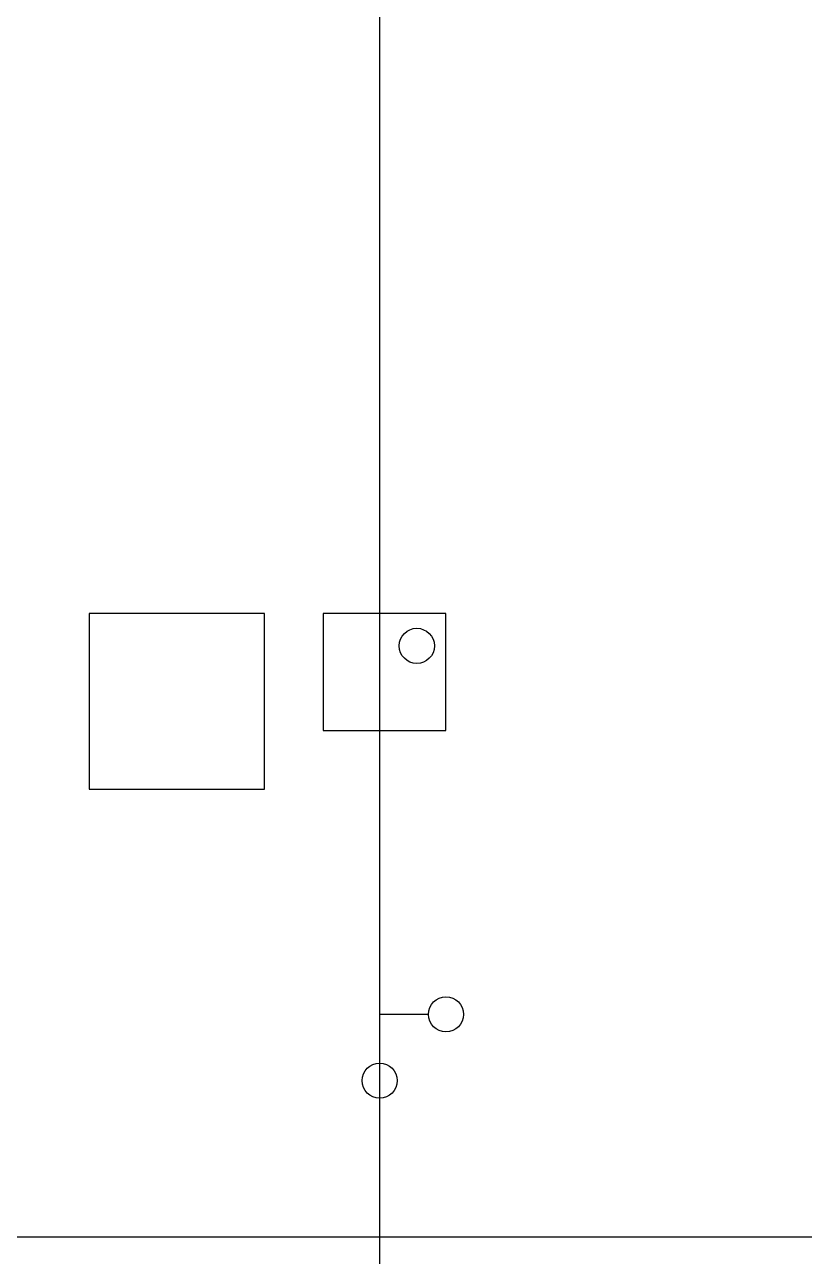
# Model space of a CAD drawing. Header units: inches. Extents: x 72602 to 350810, y -122122 to 43597.
# Drawn here: x 157706 to 171031, y -109804 to -88763 of the extents above; entities that cross this region are included whole.
import ezdxf

# ---------------------------------------------------------------- set-up
doc = ezdxf.new("R2010")
doc.units = ezdxf.units.IN
doc.header["$MEASUREMENT"] = 0
doc.layers.add('M-X-BKGD', color=8, linetype='Continuous')

msp = doc.modelspace()

# ---------------------------------------------------------------- linework, layer by layer
at = {"layer": 'M-X-BKGD', "ltscale": 0.1}
msp.add_line((163774, -111197), (163774, -86471), dxfattribs=at)
msp.add_line((163774, -111197), (163774, -86471), dxfattribs=at)
at = {"layer": 'M-X-BKGD', "ltscale": 0.2}
msp.add_line((164606, -105671), (163774, -105671), dxfattribs=at)
msp.add_line((164606, -105671), (163774, -105671), dxfattribs=at)
at = {"layer": 'M-X-BKGD'}
msp.add_line((100636, -109471), (184356, -109471), dxfattribs=at)
msp.add_line((100636, -109471), (184356, -109471), dxfattribs=at)
for points in [[(158806, -101821), (161806, -101821), (161806, -98821), (158806, -98821)], [(158806, -101821), (161806, -101821), (161806, -98821), (158806, -98821)], [(162806, -100821), (164906, -100821), (164906, -98821), (162806, -98821)], [(162806, -100821), (164906, -100821), (164906, -98821), (162806, -98821)]]:
    msp.add_lwpolyline(points, close=True, dxfattribs=at)
for centre in [(164408, -99375), (164408, -99375), (164906, -105671), (164906, -105671), (163774, -106802), (163774, -106802)]:
    msp.add_circle(centre, 300, dxfattribs=at)

doc.saveas('drawing.dxf')
